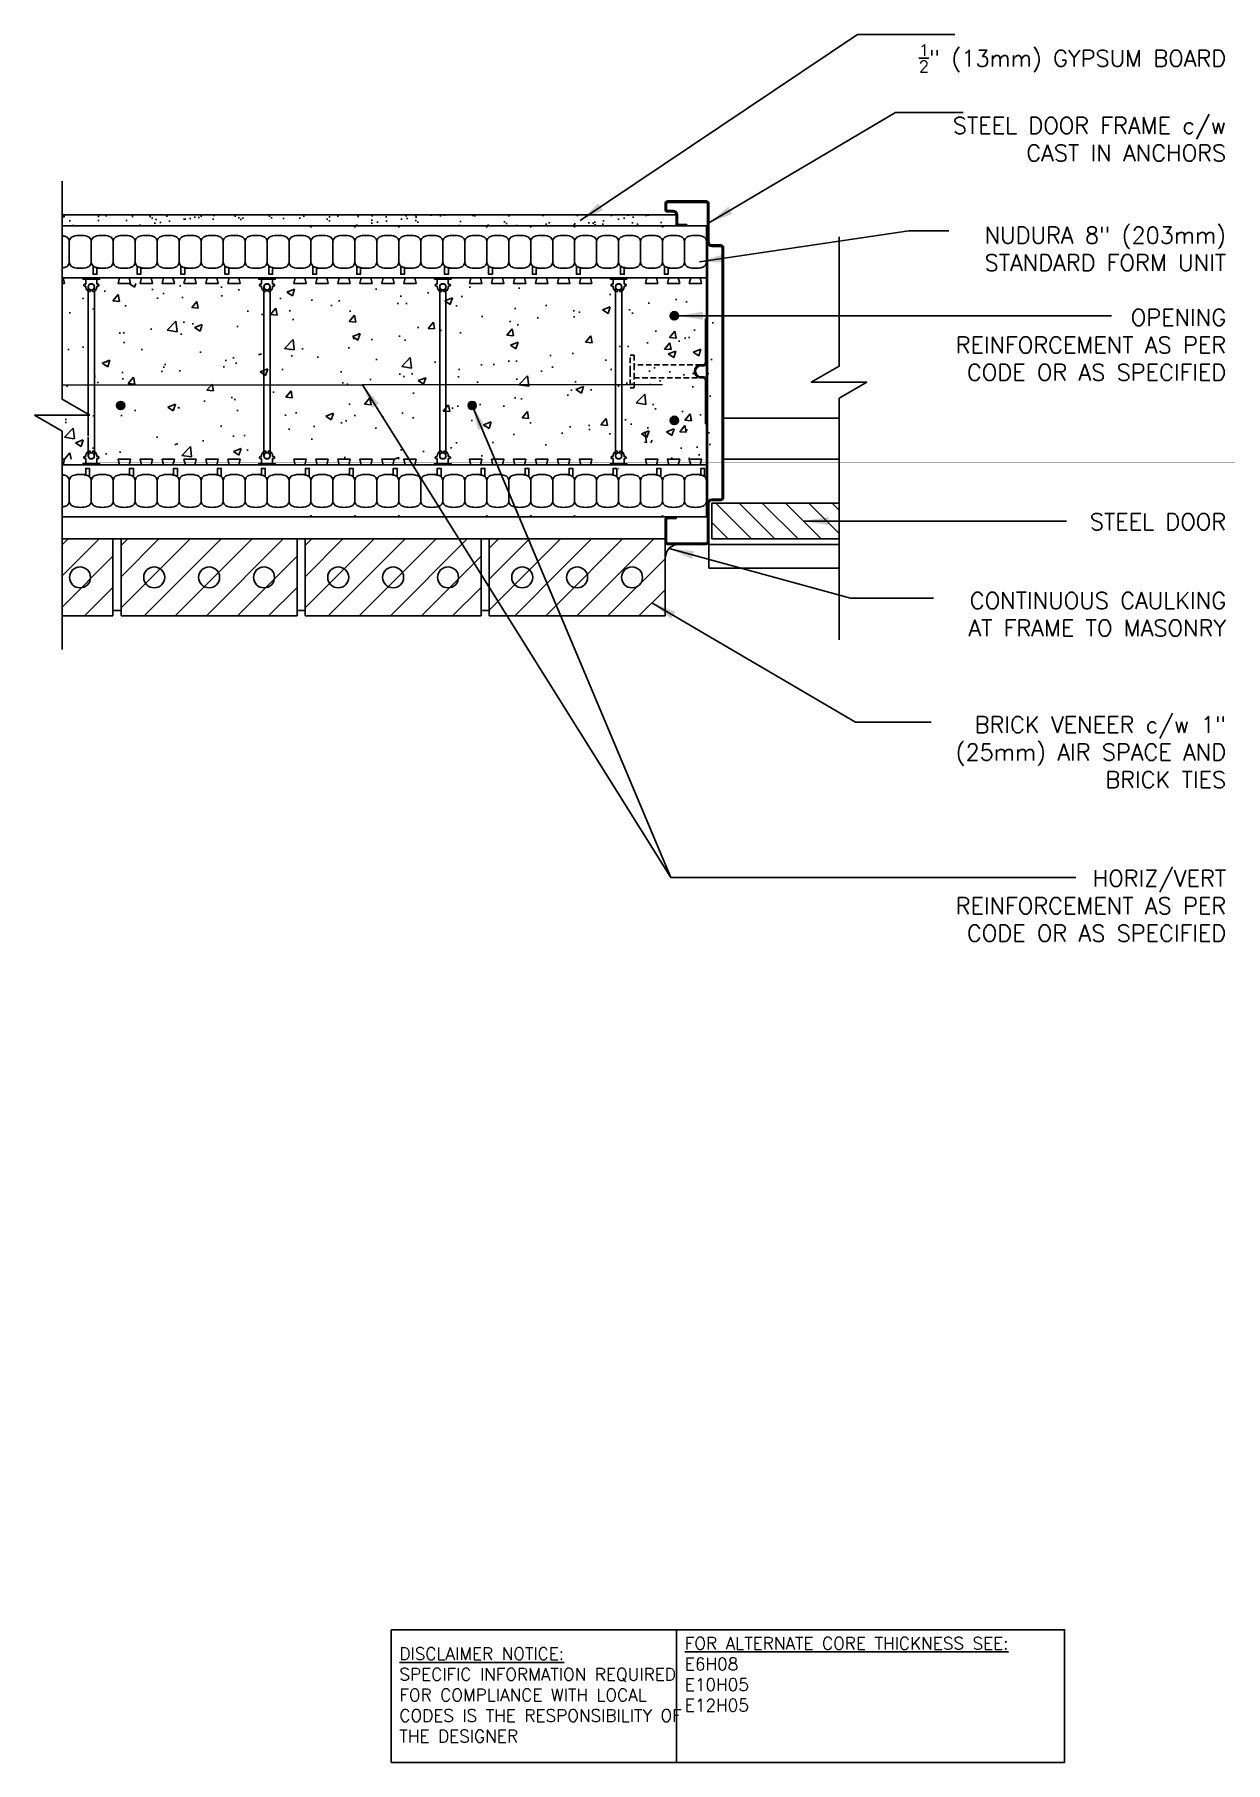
# Model space of a CAD drawing. Header units: inches. Extents: x 2977.1 to 3031.3, y 468.9 to 547.5.
import ezdxf

# ---------------------------------------------------------------- set-up
doc = ezdxf.new("R2010")
doc.units = ezdxf.units.IN
doc.header["$MEASUREMENT"] = 0
doc.linetypes.add('HIDDEN', pattern=[0.375, 0.25, -0.125])
doc.layers.get('0').update_dxf_attribs({"linetype": 'CONTINUOUS'})
for name, color, linetype in [('HATCH', 12, 'CONTINUOUS'), ('LINE18', 9, 'CONTINUOUS'), ('line25', 2, 'CONTINUOUS'), ('LINE50', 5, 'CONTINUOUS'), ('LINE65', 3, 'CONTINUOUS'), ('LINE9', 9, 'CONTINUOUS'), ('TEXT', 4, 'CONTINUOUS')]:
    doc.layers.add(name, color=color, linetype=linetype)
doc.styles.add('DIM', font='romans.shx', dxfattribs={"width": 0.7})
doc.styles.add('ROMANS', font='romans')
doc.styles.get("Standard").update_dxf_attribs({"font": 'romans.shx'})
doc.dimstyles.new('ext_12', dxfattribs={"dimscale": 12, "dimtxt": 0.09375, "dimasz": 0.09375, "dimexe": 0.09375, "dimexo": 0.0625, "dimgap": 0.0625, "dimtad": 1, "dimdec": 1, "dimzin": 3, "dimdsep": 46, "dimlunit": 4, "dimtxsty": 'DIM', "dimcen": 0.09, "dimdle": 0.09375, "dimclrt": 4, "dimadec": 0, "dimazin": 0, "dimtfac": 1, "dimtdec": 1, "dimtmove": 2, "dimatfit": 3, "dimfxl": 0, "dimfrac": 2, "dimtolj": 1, "dimtzin": 0, "dimarcsym": 0})

# ---------------------------------------------------------------- blocks, each defined once
blk = doc.blocks.new('Connector')
blk.add_point((0.271, 0))
at = {"layer": 'LINE9'}
for p, q in [((0, 0.375), (0, -0.375)), ((0.062, -0.375), (0.062, 0.375)), ((0.281, 0.25), (0.062, 0.25))]:
    blk.add_line(p, q, dxfattribs=at)
for points, weights in [([(0.007, 0.375), (0.004, 0.375), (0, 0.375)], [1, 0.972587069138, 0.950305488115]), ([(0.327, 0.343), (0.308, 0.343), (0.281, 0.317), (0.281, 0.297)], [1, 0.85355339, 0.85355339, 1]), ([(0.328, 0.343), (0.327, 0.343), (0.327, 0.343)], [1, 0.70710678, 1]), ([(0.375, 0.297), (0.375, 0.317), (0.348, 0.343), (0.329, 0.343)], [1, 0.85355339, 0.85355339, 1]), ([(0.406, 0.25), (0.546, 0.25), (0.619, 0.131)], [0.958404415409, 0.794674173519, 0.864651571113]), ([(0.619, 0.052), (0.612, 0.049), (0.604, 0.049)], [0.83615024178, 0.892081430621, 1]), ([(0, -0.375), (0.004, -0.375), (0.007, -0.375)], [0.950305488115, 0.972587069138, 1]), ([(0.281, -0.297), (0.281, -0.317), (0.308, -0.343), (0.327, -0.343)], [1, 0.85355339, 0.85355339, 1]), ([(0.327, -0.343), (0.281, -0.343), (0.281, -0.297)], [1, 0.70710678, 1]), ([(0.329, -0.343), (0.348, -0.343), (0.375, -0.317), (0.375, -0.297)], [1, 0.85355339, 0.85355339, 1]), ([(0.375, -0.297), (0.375, -0.343), (0.329, -0.343)], [1, 0.70710678, 1]), ([(0.619, -0.131), (0.546, -0.25), (0.406, -0.25)], [0.864651574428, 0.794674169686, 0.958404415195]), ([(0.604, -0.049), (0.612, -0.049), (0.619, -0.052)], [1, 0.89208144177, 0.836150253337])]:
    blk.add_rational_spline(points, weights, degree=2, dxfattribs=at)
for points, degree in [([(0, 0.375), (0.002, 0.375), (0.005, 0.375), (0.007, 0.375)], 3), ([(0.007, 0.375), (0.021, 0.375), (0.051, 0.375), (0.062, 0.375), (0.062, 0.375)], 3), ([(0.281, 0.25), (0.281, 0.297)], 1), ([(0.327, 0.343), (0.327, 0.343), (0.328, 0.343), (0.328, 0.343)], 3), ([(0.328, 0.343), (0.329, 0.343), (0.329, 0.343), (0.329, 0.343)], 3), ([(0.375, 0.25), (0.375, 0.297)], 1), ([(0.406, 0.25), (0.375, 0.25)], 1), ([(0.406, 0.25), (0.406, 0.25)], 1), ([(0.406, 0.25), (0.406, 0.25)], 1), ([(0.406, 0.25), (0.406, 0.25)], 1), ([(0.406, 0.25), (0.406, 0.25)], 1), ([(0.406, 0.25), (0.406, 0.25)], 1), ([(0.406, 0.25), (0.406, 0.25)], 1), ([(0.406, 0.25), (0.406, 0.25)], 1), ([(0.406, 0.25), (0.406, 0.25)], 1), ([(0.406, 0.25), (0.406, 0.25)], 1), ([(0.406, 0.25), (0.406, 0.25)], 1), ([(0.406, 0.25), (0.406, 0.25)], 1), ([(0.406, 0.25), (0.406, 0.25)], 1), ([(0.406, 0.25), (0.406, 0.25)], 1), ([(0.406, 0.25), (0.406, 0.25)], 1), ([(0.406, 0.25), (0.406, 0.25)], 1), ([(0.406, 0.25), (0.406, 0.25)], 1), ([(0.406, 0.25), (0.406, 0.25)], 1), ([(0.406, 0.25), (0.406, 0.25)], 1), ([(0.406, 0.25), (0.406, 0.25)], 1), ([(0.406, 0.25), (0.406, 0.25)], 1), ([(0.406, 0.25), (0.406, 0.25)], 1), ([(0.406, 0.25), (0.406, 0.25)], 1), ([(0.406, 0.25), (0.406, 0.25)], 1), ([(0.406, 0.25), (0.406, 0.25)], 1), ([(0.604, 0.049), (0.532, 0.049)], 1), ([(0.532, 0.049), (0.532, 0.049)], 1), ([(0.532, 0.049), (0.532, 0.049)], 1), ([(0.532, 0.049), (0.532, 0.049)], 1), ([(0.532, 0.049), (0.532, 0.049)], 1), ([(0.532, 0.049), (0.532, 0.049)], 1), ([(0.532, 0.049), (0.532, 0.049)], 1), ([(0.532, 0.049), (0.532, 0.049)], 1), ([(0.532, 0.049), (0.532, 0.049)], 1), ([(0.532, 0.049), (0.532, 0.049)], 1), ([(0.532, 0.049), (0.532, 0.049)], 1), ([(0.604, 0.049), (0.609, 0.049), (0.614, 0.05), (0.619, 0.052)], 3), ([(0.604, 0.049), (0.604, 0.049)], 1), ([(0.604, 0.049), (0.604, 0.049)], 1), ([(0.604, 0.049), (0.604, 0.049)], 1), ([(0.604, 0.049), (0.604, 0.049)], 1), ([(0.619, 0.131), (0.619, 0.052)], 1), ([(0.619, 0.131), (0.619, 0.131)], 1), ([(0.619, 0.131), (0.619, 0.131)], 1), ([(0.619, 0.131), (0.619, 0.131)], 1), ([(0.619, 0.131), (0.619, 0.131)], 1), ([(0.007, -0.375), (0.005, -0.375), (0.002, -0.375), (0, -0.375)], 3), ([(0.062, -0.375), (0.062, -0.375), (0.051, -0.375), (0.021, -0.375), (0.007, -0.375)], 3), ([(0.062, -0.25), (0.281, -0.25)], 1), ([(0.281, -0.297), (0.281, -0.25)], 1), ([(0.281, -0.25), (0.281, -0.297)], 1), ([(0.328, -0.343), (0.328, -0.343), (0.327, -0.343), (0.327, -0.343)], 3), ([(0.329, -0.343), (0.329, -0.343), (0.329, -0.343), (0.328, -0.343)], 3), ([(0.375, -0.25), (0.375, -0.297)], 1), ([(0.375, -0.297), (0.375, -0.25)], 1), ([(0.406, -0.25), (0.375, -0.25)], 1), ([(0.406, -0.25), (0.406, -0.25)], 1), ([(0.406, -0.25), (0.406, -0.25)], 1), ([(0.406, -0.25), (0.406, -0.25)], 1), ([(0.406, -0.25), (0.406, -0.25)], 1), ([(0.406, -0.25), (0.406, -0.25)], 1), ([(0.406, -0.25), (0.406, -0.25)], 1), ([(0.406, -0.25), (0.406, -0.25)], 1), ([(0.406, -0.25), (0.406, -0.25)], 1), ([(0.406, -0.25), (0.406, -0.25)], 1), ([(0.406, -0.25), (0.406, -0.25)], 1), ([(0.406, -0.25), (0.406, -0.25)], 1), ([(0.532, -0.049), (0.604, -0.049)], 1), ([(0.604, -0.049), (0.58, -0.049), (0.556, -0.049), (0.532, -0.049)], 3), ([(0.532, -0.049), (0.532, -0.049)], 1), ([(0.532, -0.049), (0.532, -0.049)], 1), ([(0.532, -0.049), (0.532, -0.049)], 1), ([(0.532, -0.049), (0.532, -0.049)], 1), ([(0.619, -0.052), (0.614, -0.05), (0.609, -0.049), (0.604, -0.049)], 3), ([(0.604, -0.049), (0.604, -0.049)], 1), ([(0.604, -0.049), (0.604, -0.049)], 1), ([(0.604, -0.049), (0.604, -0.049)], 1), ([(0.604, -0.049), (0.604, -0.049)], 1), ([(0.604, -0.049), (0.604, -0.049)], 1), ([(0.604, -0.049), (0.604, -0.049)], 1), ([(0.604, -0.049), (0.604, -0.049)], 1), ([(0.604, -0.049), (0.604, -0.049)], 1), ([(0.619, -0.052), (0.619, -0.131)], 1), ([(0.619, -0.131), (0.619, -0.131)], 1), ([(0.619, -0.131), (0.619, -0.131)], 1), ([(0.619, -0.131), (0.619, -0.131)], 1), ([(0.619, -0.131), (0.619, -0.131)], 1)]:
    blk.add_open_spline(points, degree=degree, dxfattribs=at)
for points, weights, knots in [([(0.062, 0.375), (0.062, 0.375), (0.046, 0.375), (0.03, 0.375), (0.007, 0.375)], [0.868718858569, 0.861102746415, 1, 0.861102734288, 0.868718859898], [0, 0, 0, 0.5, 0.5, 1, 1, 1]), ([(0.532, 0.049), (0.472, 0.203), (0.333, 0.113), (0.157, 0), (0.333, -0.113), (0.472, -0.203), (0.532, -0.049)], [0.899508922286, 0.599718215298, 1, 0.54226024, 1, 0.599718224335, 0.899508908749], [0, 0, 0, 0.318112, 0.318112, 0.681888, 0.681888, 1, 1, 1]), ([(0.007, -0.375), (0.03, -0.375), (0.046, -0.375), (0.062, -0.375), (0.062, -0.375)], [0.868718859319, 0.861102739573, 1, 0.861102742958, 0.868718858948], [0, 0, 0, 0.5, 0.5, 1, 1, 1])]:
    blk.add_rational_spline(points, weights, degree=2, knots=knots, dxfattribs=at)

msp = doc.modelspace()

# ---------------------------------------------------------------- hatches: boundary and pattern name
at = {"layer": 'HATCH'}
h = msp.add_hatch(dxfattribs=at)
h.set_pattern_fill('AR-SAND', color=256, scale=0.5, style=0)
h.set_pattern_definition([(37.5, (101.638, 79.4036), (-0.03149668, 0.96341188), [0, -0.76, 0, -0.85, 0, -0.8125]), (7.5, (101.638, 79.4036), (0.88488835, 1.41107303), [0, -0.41, 0, -0.685, 0, -0.2625]), (327.5, (101.023, 79.4036), (1.55707093, 0.00282953), [0, -0.25, 0, -0.9, 0, -1.175]), (317.5, (101.023, 79.4036), (1.5030633, 0.4388378), [0, -0.125, 0, -0.59, 0, -0.675])])
h.paths.add_polyline_path([(2995.116, 539.34), (2989.431, 539.34), (2989.431, 538.84), (2995.116, 538.84)])
h.paths.add_polyline_path([(3005.828, 539.34), (2995.116, 539.34), (2995.116, 538.84), (3005.828, 538.84)])
h.paths.add_polyline_path([(2978.393, 539.34), (2978.393, 538.84), (2989.431, 538.84), (2989.431, 539.34)])
h = msp.add_hatch(dxfattribs=at)
h.set_pattern_fill('AR-CONC', color=256, scale=0.5, style=0)
h.set_pattern_definition([(50, (2978.4962, 528.215), (3.5863, -0.31376), [0.375, -4.125]), (355, (2978.4962, 528.215), (-0.69376, 3.76096), [0.3, -3.3]), (100.451, (2978.795, 528.1888), (2.89255, 3.4472), [0.3187, -3.5057]), (46.184, (2978.4962, 529.215), (5.3362, -0.8276), [0.5625, -6.1875]), (96.636, (2978.941, 529.146), (4.6733, 4.8706), [0.47805, -5.2586]), (351.184, (2978.496, 529.215), (4.6733, 4.8706), [0.45, -4.95]), (21, (2978.9962, 528.965), (2.98454, -2.0131), [0.375, -4.125]), (326, (2978.9962, 528.965), (1.21658, 3.62575), [0.3, -3.3]), (71.451, (2979.245, 528.7972), (4.2011, 1.61265), [0.3187, -3.5057]), (37.5, (2978.4962, 528.215), (0.0608, 1.66447), [0, -3.26, 0, -3.35, 0, -3.3125]), (7.5, (2978.4962, 528.215), (1.31535, 1.97206), [0, -1.91, 0, -3.185, 0, -1.2625]), (327.5, (2977.3812, 528.215), (2.66911, -0.112774), [0, -1.25, 0, -3.9, 0, -5.175]), (317.5, (2976.8812, 528.215), (2.91593, 0.50052), [0, -1.625, 0, -2.59, 0, -3.675])])
h.paths.add_polyline_path([(3007.496, 536.215), (2978.496, 536.215), (2978.496, 528.215), (3007.496, 528.215)])
h = msp.add_hatch(dxfattribs=at)
h.set_pattern_fill('AR-CONC', color=256, scale=0.5, style=0)
h.set_pattern_definition([(50, (101.638, 77.4036), (3.586301, -0.3137607), [0.375, -4.125]), (355, (101.638, 77.4036), (-0.6937567, 3.7609607), [0.3, -3.3]), (100.4514, (101.937, 77.3774), (2.892547, 3.4471977), [0.318701, -3.5057106]), (46.1842, (101.638, 78.4036), (5.336205, -0.827595), [0.5625, -6.1875]), (96.6356, (102.0827, 78.3346), (4.6733135, 4.870589), [0.478051, -5.258565]), (351.1842, (101.638, 78.4036), (4.67331, 4.870593), [0.45, -4.95]), (21, (102.138, 78.1536), (2.9845353, -2.0130945), [0.375, -4.125]), (326, (102.138, 78.1536), (1.2165767, 3.62575), [0.3, -3.3]), (71.4514, (102.3867, 77.986), (4.201113, 1.6126525), [0.318701, -3.5057106]), (37.5, (101.638, 77.4036), (0.0607993, 1.66446927), [0, -3.26, 0, -3.35, 0, -3.3125]), (7.5, (101.638, 77.4036), (1.3153477, 1.9720586), [0, -1.91, 0, -3.185, 0, -1.2625]), (327.5, (100.523, 77.4036), (2.6691122, -0.11277436), [0, -1.25, 0, -3.9, 0, -5.175]), (317.5, (100.023, 77.4036), (2.9159308, 0.500525), [0, -1.625, 0, -2.59, 0, -3.675])])
h.paths.add_polyline_path([(3008.203, 532.965), (3008.203, 534.84), (3005.828, 534.84), (3005.828, 534.215), (3004.888, 534.215), (3004.888, 528.215), (3005.828, 528.215), (3008.203, 528.215), (3008.203, 530.09)])
at = {"layer": 'LINE65'}
for points in [[(3006.436, 534.744, 1), (3006.061, 534.744, 1)], [(2981.237, 530.66, 1), (2980.862, 530.66, 1)], [(2997.237, 530.66, 1), (2996.862, 530.66, 1)], [(3006.436, 529.982, 1), (3006.061, 529.982, 1)]]:
    msp.add_hatch(color=256, dxfattribs=at).paths.add_polyline_path(points)

# ---------------------------------------------------------------- linework, layer by layer
for centre in [(2995.715, 528.371), (3003.715, 528.371)]:
    msp.add_circle(centre, 0.141)
at = {"layer": 'HATCH'}
for p, q in [((3008.497, 530.09), (3013.754, 530.09)), ((3008.497, 528.215), (3013.754, 528.215)), ((3008.135, 526.216), (3009.76, 524.591)), ((3009.196, 526.216), (3010.821, 524.591)), ((3010.256, 526.216), (3011.881, 524.591)), ((3011.317, 526.216), (3012.942, 524.591)), ((3012.378, 526.216), (3013.754, 524.84)), ((3013.438, 526.216), (3013.754, 525.901)), ((3007.953, 525.338), (3008.699, 524.591)), ((2978.393, 524.319), (2978.664, 524.59)), ((2978.393, 522.905), (2980.078, 524.59)), ((2981.078, 524.286), (2981.382, 524.59)), ((2981.078, 522.871), (2982.796, 524.59)), ((2981.078, 521.457), (2984.21, 524.59)), ((2982.125, 521.09), (2985.625, 524.59)), ((2983.539, 521.09), (2987.039, 524.59)), ((2984.953, 521.09), (2988.453, 524.59)), ((2989.453, 524.286), (2989.757, 524.59)), ((2989.453, 522.871), (2991.171, 524.59)), ((2989.453, 521.457), (2992.585, 524.59)), ((2990.5, 521.09), (2994, 524.59)), ((2991.914, 521.09), (2995.414, 524.59)), ((2993.328, 521.09), (2996.828, 524.59)), ((2997.828, 524.175), (2998.242, 524.59)), ((2997.828, 522.761), (2999.656, 524.59)), ((2997.828, 521.347), (3001.071, 524.59)), ((3000.958, 521.649), (3003.899, 524.59)), ((3001.228, 523.333), (3002.485, 524.59)), ((3001.813, 521.09), (3005.313, 524.59)), ((3007.828, 524.465), (3007.828, 523.256)), ((2978.393, 521.491), (2980.703, 523.8)), ((2986.367, 521.09), (2989.078, 523.8)), ((2994.742, 521.09), (2997.453, 523.8)), ((3003.228, 521.09), (3005.828, 523.69)), ((3007.828, 524.34), (3013.754, 524.34)), ((2998.985, 521.09), (3001.228, 523.333)), ((3007.828, 523.256), (3013.754, 523.256)), ((2979.406, 521.09), (2980.703, 522.386)), ((2987.781, 521.09), (2989.078, 522.386)), ((2996.156, 521.09), (2997.453, 522.386)), ((3004.642, 521.09), (3005.828, 522.276)), ((3000.399, 521.09), (3000.958, 521.649))]:
    msp.add_line(p, q, dxfattribs=at)
msp.add_spline([(3005.828, 523.69), (3005.974, 524.108), (3006.212, 524.284), (3006.471, 524.34)], degree=3, dxfattribs=at)
at = {"layer": 'LINE18'}
for p, q in [((2978.384, 540.864), (2978.384, 530.938)), ((2979.654, 530.215), (2978.384, 530.948)), ((2978.384, 529.492), (2977.132, 530.215)), ((2977.132, 530.215), (2979.654, 530.215)), ((2978.384, 519.565), (2978.384, 529.492))]:
    msp.add_line(p, q, dxfattribs=at)
msp.add_lwpolyline([(3013.754, 520.002), (3013.754, 530.992), (3015.006, 531.715), (3012.484, 531.715), (3013.754, 532.448), (3013.754, 538.34)], dxfattribs=at)
at = {"layer": 'line25'}
for p, q in [((3007.715, 536.465), (2978.402, 536.465)), ((3007.715, 527.965), (2978.402, 527.965)), ((3003.694, 527.796), (3003.715, 527.796)), ((3007.953, 526.216), (3013.754, 526.216)), ((3007.953, 524.591), (3007.953, 526.216)), ((2980.703, 524.59), (2980.703, 521.09)), ((2981.078, 524.59), (2981.078, 521.09)), ((2981.078, 524.59), (2981.078, 521.09)), ((2989.078, 524.59), (2989.078, 521.09)), ((2989.453, 524.59), (2989.453, 521.09)), ((2989.453, 524.59), (2989.453, 521.09)), ((2997.453, 524.59), (2997.453, 521.09)), ((2997.828, 524.59), (2997.828, 521.09)), ((2997.828, 524.59), (2997.828, 521.09)), ((3005.828, 524.59), (3005.828, 521.09)), ((3013.754, 524.591), (3007.953, 524.591)), ((2981.078, 521.34), (2980.703, 521.34)), ((2989.453, 521.34), (2989.078, 521.34)), ((2997.828, 521.34), (2997.453, 521.34)), ((2980.703, 521.09), (2978.393, 521.09)), ((2989.078, 521.09), (2981.078, 521.09)), ((2997.453, 521.09), (2989.453, 521.09)), ((3005.828, 521.09), (2997.828, 521.09))]:
    msp.add_line(p, q, dxfattribs=at)
for points in [[(2978.402, 536.465), (2978.434, 536.465), (2978.496, 536.215), (2978.402, 536.215)], [(2978.402, 527.965), (2978.434, 527.965), (2978.496, 528.215), (2978.402, 528.215)]]:
    msp.add_lwpolyline(points, dxfattribs=at)
for points in [[(2981.434, 536.465), (2981.496, 536.215), (2980.934, 536.215), (2980.996, 536.465)], [(2982.434, 536.465), (2982.496, 536.215), (2981.934, 536.215), (2981.996, 536.465)], [(2983.434, 536.465), (2983.496, 536.215), (2982.934, 536.215), (2982.996, 536.465)], [(2984.434, 536.465), (2984.496, 536.215), (2983.934, 536.215), (2983.996, 536.465)], [(2985.434, 536.465), (2985.496, 536.215), (2984.934, 536.215), (2984.996, 536.465)], [(2986.434, 536.465), (2986.496, 536.215), (2985.934, 536.215), (2985.996, 536.465)], [(2989.434, 536.465), (2989.496, 536.215), (2988.934, 536.215), (2988.996, 536.465)], [(2990.434, 536.465), (2990.496, 536.215), (2989.934, 536.215), (2989.996, 536.465)], [(2991.434, 536.465), (2991.496, 536.215), (2990.934, 536.215), (2990.996, 536.465)], [(2992.434, 536.465), (2992.496, 536.215), (2991.934, 536.215), (2991.996, 536.465)], [(2993.434, 536.465), (2993.496, 536.215), (2992.934, 536.215), (2992.996, 536.465)], [(2994.434, 536.465), (2994.496, 536.215), (2993.934, 536.215), (2993.996, 536.465)], [(2997.434, 536.465), (2997.496, 536.215), (2996.934, 536.215), (2996.996, 536.465)], [(2998.434, 536.465), (2998.496, 536.215), (2997.934, 536.215), (2997.996, 536.465)], [(2999.434, 536.465), (2999.496, 536.215), (2998.934, 536.215), (2998.996, 536.465)], [(3000.434, 536.465), (3000.496, 536.215), (2999.934, 536.215), (2999.996, 536.465)], [(3001.434, 536.465), (3001.496, 536.215), (3000.934, 536.215), (3000.996, 536.465)], [(3002.434, 536.465), (3002.496, 536.215), (3001.934, 536.215), (3001.996, 536.465)], [(3005.434, 536.465), (3005.496, 536.215), (3004.934, 536.215), (3004.996, 536.465)], [(3006.434, 536.465), (3006.496, 536.215), (3005.934, 536.215), (3005.996, 536.465)], [(3007.434, 536.465), (3007.496, 536.215), (3006.934, 536.215), (3006.996, 536.465)], [(2981.434, 527.965), (2981.496, 528.215), (2980.934, 528.215), (2980.996, 527.965)], [(2982.434, 527.965), (2982.496, 528.215), (2981.934, 528.215), (2981.996, 527.965)], [(2983.434, 527.965), (2983.496, 528.215), (2982.934, 528.215), (2982.996, 527.965)], [(2984.434, 527.965), (2984.496, 528.215), (2983.934, 528.215), (2983.996, 527.965)], [(2985.434, 527.965), (2985.496, 528.215), (2984.934, 528.215), (2984.996, 527.965)], [(2986.434, 527.965), (2986.496, 528.215), (2985.934, 528.215), (2985.996, 527.965)], [(2989.434, 527.965), (2989.496, 528.215), (2988.934, 528.215), (2988.996, 527.965)], [(2990.434, 527.965), (2990.496, 528.215), (2989.934, 528.215), (2989.996, 527.965)], [(2991.434, 527.965), (2991.496, 528.215), (2990.934, 528.215), (2990.996, 527.965)], [(2992.434, 527.965), (2992.496, 528.215), (2991.934, 528.215), (2991.996, 527.965)], [(2993.434, 527.965), (2993.496, 528.215), (2992.934, 528.215), (2992.996, 527.965)], [(2994.434, 527.965), (2994.496, 528.215), (2993.934, 528.215), (2993.996, 527.965)], [(2997.434, 527.965), (2997.496, 528.215), (2996.934, 528.215), (2996.996, 527.965)], [(2998.434, 527.965), (2998.496, 528.215), (2997.934, 528.215), (2997.996, 527.965)], [(2999.434, 527.965), (2999.496, 528.215), (2998.934, 528.215), (2998.996, 527.965)], [(3000.434, 527.965), (3000.496, 528.215), (2999.934, 528.215), (2999.996, 527.965)], [(3001.434, 527.965), (3001.496, 528.215), (3000.934, 528.215), (3000.996, 527.965)], [(3002.434, 527.965), (3002.496, 528.215), (3001.934, 528.215), (3001.996, 527.965)], [(3005.434, 527.965), (3005.496, 528.215), (3004.934, 528.215), (3004.996, 527.965)], [(3006.434, 527.965), (3006.496, 528.215), (3005.934, 528.215), (3005.996, 527.965)], [(3007.434, 527.965), (3007.496, 528.215), (3006.934, 528.215), (3006.996, 527.965)]]:
    msp.add_lwpolyline(points, close=True, dxfattribs=at)
at = {"layer": 'line25', "flags": 128}
msp.add_lwpolyline([(3005.828, 524.59), (2978.393, 524.59)], dxfattribs=at)
at = {"layer": 'line25'}
for centre in [(2979.203, 522.84), (2982.578, 522.84), (2985.078, 522.84), (2987.578, 522.84), (2990.953, 522.84), (2993.453, 522.84), (2995.953, 522.84), (2999.328, 522.84), (3001.828, 522.84), (3004.328, 522.84)]:
    msp.add_circle(centre, 0.477, dxfattribs=at)
at = {"layer": 'LINE50'}
for p, q in [((2978.402, 538.84), (3007.715, 538.84)), ((3007.715, 538.84), (3007.715, 536.465)), ((3007.715, 527.965), (3007.715, 525.59)), ((3007.715, 525.59), (3007.715, 527.965)), ((2978.402, 525.59), (3007.715, 525.59))]:
    msp.add_line(p, q, dxfattribs=at)
at = {"layer": 'LINE65', "flags": 128}
msp.add_lwpolyline([(2978.393, 531.593), (3005.715, 531.613)], dxfattribs=at)
at = {"layer": 'LINE65'}
for centre in [(3006.249, 534.744), (2981.05, 530.66), (2997.05, 530.66), (3006.249, 529.982)]:
    msp.add_circle(centre, 0.188, dxfattribs=at)
at = {"layer": 'LINE9'}
for p, q in [((3005.828, 539.84), (3005.828, 539.59)), ((3005.89, 539.59), (3005.89, 539.84)), ((3007.703, 539.965), (3005.953, 539.965)), ((3005.953, 539.902), (3007.703, 539.902)), ((3006.203, 539.527), (3005.953, 539.527)), ((3005.953, 539.465), (3006.203, 539.465)), ((3006.328, 539.34), (3006.328, 538.965)), ((3006.39, 538.965), (3006.39, 539.34)), ((3007.765, 539.84), (3007.765, 538.09)), ((3007.828, 538.09), (3007.828, 539.84)), ((3006.328, 538.84), (3005.828, 538.84)), ((3006.828, 538.902), (3006.453, 538.902)), ((3006.453, 538.84), (3006.828, 538.84)), ((3006.828, 538.84), (3006.828, 538.902)), ((3008.372, 537.965), (3007.953, 537.965)), ((3007.953, 537.902), (3008.372, 537.902)), ((3008.434, 537.84), (3008.434, 531.121)), ((3008.497, 531.121), (3008.497, 537.84)), ((2979.574, 531.481), (2979.574, 536.059)), ((2979.856, 531.481), (2979.856, 536.059)), ((2987.574, 531.481), (2987.574, 536.059)), ((2987.856, 531.481), (2987.856, 536.059)), ((2995.574, 528.371), (2995.574, 536.059)), ((2995.856, 528.371), (2995.856, 536.059)), ((3003.574, 528.371), (3003.574, 536.059)), ((3003.856, 528.371), (3003.856, 536.059)), ((2979.574, 531.306), (2979.574, 531.481)), ((2979.856, 528.371), (2979.856, 531.481)), ((2987.574, 528.371), (2987.574, 531.481)), ((2987.856, 528.371), (2987.856, 531.481)), ((2979.574, 530.261), (2979.574, 531.306)), ((3008.434, 531.121), (3008.434, 526.465)), ((3008.497, 526.465), (3008.497, 531.121)), ((2979.574, 529.266), (2979.574, 530.215)), ((2979.574, 528.371), (2979.574, 529.215)), ((3007.765, 526.215), (3007.765, 524.465)), ((3007.828, 524.465), (3007.828, 526.215)), ((3008.372, 526.402), (3007.953, 526.402)), ((3007.953, 526.34), (3008.372, 526.34)), ((3005.828, 525.465), (3005.828, 524.465)), ((3005.89, 524.465), (3005.89, 525.465)), ((3006.328, 525.59), (3005.953, 525.59)), ((3005.953, 525.527), (3006.328, 525.527)), ((3006.328, 525.527), (3006.328, 525.59)), ((3007.703, 524.402), (3005.953, 524.402)), ((3005.953, 524.34), (3007.703, 524.34))]:
    msp.add_line(p, q, dxfattribs=at)
at = {"layer": 'LINE9', "flags": 128}
msp.add_lwpolyline([(3006.328, 538.84), (3006.328, 539.34), (2978.393, 539.34)], dxfattribs=at)
at = {"layer": 'LINE9'}
for points in [[(2989.684, 538.84), (2989.715, 538.775), (2989.746, 538.84)], [(2991.684, 538.84), (2991.715, 538.775), (2991.746, 538.84)], [(2993.684, 538.84), (2993.715, 538.775), (2993.746, 538.84)], [(2997.684, 538.84), (2997.715, 538.775), (2997.746, 538.84)], [(2999.684, 538.84), (2999.715, 538.775), (2999.746, 538.84)], [(3001.684, 538.84), (3001.715, 538.775), (3001.746, 538.84)], [(3005.684, 538.84), (3005.715, 538.775), (3005.746, 538.84)], [(2989.684, 525.59), (2989.715, 525.654), (2989.746, 525.59)], [(2991.684, 525.59), (2991.715, 525.654), (2991.746, 525.59)], [(2993.684, 525.59), (2993.715, 525.654), (2993.746, 525.59)], [(2997.684, 525.59), (2997.715, 525.654), (2997.746, 525.59)], [(2999.684, 525.59), (2999.715, 525.654), (2999.746, 525.59)], [(3001.684, 525.59), (3001.715, 525.654), (3001.746, 525.59)], [(3005.684, 525.59), (3005.715, 525.654), (3005.746, 525.59)]]:
    msp.add_lwpolyline(points, close=True, dxfattribs=at)
for points in [[(3007.715, 532.215), (3007.715, 538.711), (3007.765, 538.711), (3007.765, 532.215)], [(3007.765, 536.588), (3007.715, 536.588), (3007.715, 532.59)], [(3007.715, 532.215), (3007.715, 525.718), (3007.765, 525.718), (3007.765, 532.215)]]:
    msp.add_lwpolyline(points, dxfattribs=at)
for points in [[(2978.402, 538.386, -0.03389), (2978.542, 538.351, -0.325305), (2978.715, 538.113), (2978.715, 537.192, -0.325305), (2978.542, 536.954, -0.03389), (2978.402, 536.919)], [(2978.402, 526.044, 0.03389), (2978.542, 526.079, 0.325305), (2978.715, 526.317), (2978.715, 527.238, 0.325305), (2978.542, 527.476, 0.03389), (2978.402, 527.511, 0.03389)]]:
    msp.add_lwpolyline(points, format="xyb", dxfattribs=at)
for points in [[(2979.542, 536.954, -0.157671), (2978.888, 536.954, -0.325305), (2978.715, 537.192), (2978.715, 538.113, -0.325305), (2978.888, 538.351, -0.157671), (2979.542, 538.351, -0.325305), (2979.715, 538.113), (2979.715, 537.192, -0.325305)], [(2980.542, 536.954, -0.157671), (2979.888, 536.954, -0.325305), (2979.715, 537.192), (2979.715, 538.113, -0.325305), (2979.888, 538.351, -0.157671), (2980.542, 538.351, -0.325305), (2980.715, 538.113), (2980.715, 537.192, -0.325305)], [(2981.542, 536.954, -0.157671), (2980.888, 536.954, -0.325305), (2980.715, 537.192), (2980.715, 538.113, -0.325305), (2980.888, 538.351, -0.157671), (2981.542, 538.351, -0.325305), (2981.715, 538.113), (2981.715, 537.192, -0.325305)], [(2982.542, 536.954, -0.157671), (2981.888, 536.954, -0.325305), (2981.715, 537.192), (2981.715, 538.113, -0.325305), (2981.888, 538.351, -0.157671), (2982.542, 538.351, -0.325305), (2982.715, 538.113), (2982.715, 537.192, -0.325305)], [(2983.542, 536.954, -0.157671), (2982.888, 536.954, -0.325305), (2982.715, 537.192), (2982.715, 538.113, -0.325305), (2982.888, 538.351, -0.157671), (2983.542, 538.351, -0.325305), (2983.715, 538.113), (2983.715, 537.192, -0.325305)], [(2984.542, 536.954, -0.157671), (2983.888, 536.954, -0.325305), (2983.715, 537.192), (2983.715, 538.113, -0.325305), (2983.888, 538.351, -0.157671), (2984.542, 538.351, -0.325305), (2984.715, 538.113), (2984.715, 537.192, -0.325305)], [(2985.542, 536.954, -0.157671), (2984.888, 536.954, -0.325305), (2984.715, 537.192), (2984.715, 538.113, -0.325305), (2984.888, 538.351, -0.157671), (2985.542, 538.351, -0.325305), (2985.715, 538.113), (2985.715, 537.192, -0.325305)], [(2986.542, 536.954, -0.157671), (2985.888, 536.954, -0.325305), (2985.715, 537.192), (2985.715, 538.113, -0.325305), (2985.888, 538.351, -0.157671), (2986.542, 538.351, -0.325305), (2986.715, 538.113), (2986.715, 537.192, -0.325305)], [(2987.542, 536.954, -0.157671), (2986.888, 536.954, -0.325305), (2986.715, 537.192), (2986.715, 538.113, -0.325305), (2986.888, 538.351, -0.157671), (2987.542, 538.351, -0.325305), (2987.715, 538.113), (2987.715, 537.192, -0.325305)], [(2988.542, 536.954, -0.157671), (2987.888, 536.954, -0.325305), (2987.715, 537.192), (2987.715, 538.113, -0.325305), (2987.888, 538.351, -0.157671), (2988.542, 538.351, -0.325305), (2988.715, 538.113), (2988.715, 537.192, -0.325305)], [(2989.542, 536.954, -0.157671), (2988.888, 536.954, -0.325305), (2988.715, 537.192), (2988.715, 538.113, -0.325305), (2988.888, 538.351, -0.157671), (2989.542, 538.351, -0.325305), (2989.715, 538.113), (2989.715, 537.192, -0.325305)], [(2990.542, 536.954, -0.157671), (2989.888, 536.954, -0.325305), (2989.715, 537.192), (2989.715, 538.113, -0.325305), (2989.888, 538.351, -0.157671), (2990.542, 538.351, -0.325305), (2990.715, 538.113), (2990.715, 537.192, -0.325305)], [(2991.542, 536.954, -0.157671), (2990.888, 536.954, -0.325305), (2990.715, 537.192), (2990.715, 538.113, -0.325305), (2990.888, 538.351, -0.157671), (2991.542, 538.351, -0.325305), (2991.715, 538.113), (2991.715, 537.192, -0.325305)], [(2992.542, 536.954, -0.157671), (2991.888, 536.954, -0.325305), (2991.715, 537.192), (2991.715, 538.113, -0.325305), (2991.888, 538.351, -0.157671), (2992.542, 538.351, -0.325305), (2992.715, 538.113), (2992.715, 537.192, -0.325305)], [(2993.542, 536.954, -0.157671), (2992.888, 536.954, -0.325305), (2992.715, 537.192), (2992.715, 538.113, -0.325305), (2992.888, 538.351, -0.157671), (2993.542, 538.351, -0.325305), (2993.715, 538.113), (2993.715, 537.192, -0.325305)], [(2994.542, 536.954, -0.157671), (2993.888, 536.954, -0.325305), (2993.715, 537.192), (2993.715, 538.113, -0.325305), (2993.888, 538.351, -0.157671), (2994.542, 538.351, -0.325305), (2994.715, 538.113), (2994.715, 537.192, -0.325305)], [(2995.542, 536.954, -0.157671), (2994.888, 536.954, -0.325305), (2994.715, 537.192), (2994.715, 538.113, -0.325305), (2994.888, 538.351, -0.157671), (2995.542, 538.351, -0.325305), (2995.715, 538.113), (2995.715, 537.192, -0.325305)], [(2996.542, 536.954, -0.157671), (2995.888, 536.954, -0.325305), (2995.715, 537.192), (2995.715, 538.113, -0.325305), (2995.888, 538.351, -0.157671), (2996.542, 538.351, -0.325305), (2996.715, 538.113), (2996.715, 537.192, -0.325305)], [(2997.542, 536.954, -0.157671), (2996.888, 536.954, -0.325305), (2996.715, 537.192), (2996.715, 538.113, -0.325305), (2996.888, 538.351, -0.157671), (2997.542, 538.351, -0.325305), (2997.715, 538.113), (2997.715, 537.192, -0.325305)], [(2998.542, 536.954, -0.157671), (2997.888, 536.954, -0.325305), (2997.715, 537.192), (2997.715, 538.113, -0.325305), (2997.888, 538.351, -0.157671), (2998.542, 538.351, -0.325305), (2998.715, 538.113), (2998.715, 537.192, -0.325305)], [(2999.542, 536.954, -0.157671), (2998.888, 536.954, -0.325305), (2998.715, 537.192), (2998.715, 538.113, -0.325305), (2998.888, 538.351, -0.157671), (2999.542, 538.351, -0.325305), (2999.715, 538.113), (2999.715, 537.192, -0.325305)], [(3000.542, 536.954, -0.157671), (2999.888, 536.954, -0.325305), (2999.715, 537.192), (2999.715, 538.113, -0.325305), (2999.888, 538.351, -0.157671), (3000.542, 538.351, -0.325305), (3000.715, 538.113), (3000.715, 537.192, -0.325305)], [(3001.542, 536.954, -0.157671), (3000.888, 536.954, -0.325305), (3000.715, 537.192), (3000.715, 538.113, -0.325305), (3000.888, 538.351, -0.157671), (3001.542, 538.351, -0.325305), (3001.715, 538.113), (3001.715, 537.192, -0.325305)], [(3002.542, 536.954, -0.157671), (3001.888, 536.954, -0.325305), (3001.715, 537.192), (3001.715, 538.113, -0.325305), (3001.888, 538.351, -0.157671), (3002.542, 538.351, -0.325305), (3002.715, 538.113), (3002.715, 537.192, -0.325305)], [(3003.542, 536.954, -0.157671), (3002.888, 536.954, -0.325305), (3002.715, 537.192), (3002.715, 538.113, -0.325305), (3002.888, 538.351, -0.157671), (3003.542, 538.351, -0.325305), (3003.715, 538.113), (3003.715, 537.192, -0.325305)], [(3004.542, 536.954, -0.157671), (3003.888, 536.954, -0.325305), (3003.715, 537.192), (3003.715, 538.113, -0.325305), (3003.888, 538.351, -0.157671), (3004.542, 538.351, -0.325305), (3004.715, 538.113), (3004.715, 537.192, -0.325305)], [(3005.542, 536.954, -0.157671), (3004.888, 536.954, -0.325305), (3004.715, 537.192), (3004.715, 538.113, -0.325305), (3004.888, 538.351, -0.157671), (3005.542, 538.351, -0.325305), (3005.715, 538.113), (3005.715, 537.192, -0.325305)], [(3006.542, 536.954, -0.157671), (3005.888, 536.954, -0.325305), (3005.715, 537.192), (3005.715, 538.113, -0.325305), (3005.888, 538.351, -0.157671), (3006.542, 538.351, -0.325305), (3006.715, 538.113), (3006.715, 537.192, -0.325305)], [(3007.542, 536.954, -0.157671), (3006.888, 536.954, -0.325305), (3006.715, 537.192), (3006.715, 538.113, -0.325305), (3006.888, 538.351, -0.157671), (3007.542, 538.351, -0.325305), (3007.715, 538.113), (3007.715, 537.192, -0.325305)], [(2979.888, 536.954, 0.037267), (2980.042, 536.917, 0.463036), (2979.969, 536.855), (2979.969, 536.633), (2979.798, 536.633), (2979.798, 536.979, 0.189002), (2979.782, 537.022, 0.128407)], [(2981.888, 536.954, 0.037267), (2982.042, 536.917, 0.463036), (2981.969, 536.855), (2981.969, 536.633), (2981.798, 536.633), (2981.798, 536.979, 0.189002), (2981.782, 537.022, 0.128407)], [(2983.888, 536.954, 0.037267), (2984.042, 536.917, 0.463036), (2983.969, 536.855), (2983.969, 536.633), (2983.798, 536.633), (2983.798, 536.979, 0.189002), (2983.782, 537.022, 0.128407)], [(2985.888, 536.954, 0.037267), (2986.042, 536.917, 0.463036), (2985.969, 536.855), (2985.969, 536.633), (2985.798, 536.633), (2985.798, 536.979, 0.189002), (2985.782, 537.022, 0.128407)], [(2987.888, 536.954, 0.037267), (2988.042, 536.917, 0.463036), (2987.969, 536.855), (2987.969, 536.633), (2987.798, 536.633), (2987.798, 536.979, 0.189002), (2987.782, 537.022, 0.128407)], [(2989.888, 536.954, 0.037267), (2990.042, 536.917, 0.463036), (2989.969, 536.855), (2989.969, 536.633), (2989.798, 536.633), (2989.798, 536.979, 0.189002), (2989.782, 537.022, 0.128407)], [(2991.888, 536.954, 0.037267), (2992.042, 536.917, 0.463036), (2991.969, 536.855), (2991.969, 536.633), (2991.798, 536.633), (2991.798, 536.979, 0.189002), (2991.782, 537.022, 0.128407)], [(2993.888, 536.954, 0.037267), (2994.042, 536.917, 0.463036), (2993.969, 536.855), (2993.969, 536.633), (2993.798, 536.633), (2993.798, 536.979, 0.189002), (2993.782, 537.022, 0.128407)], [(2995.888, 536.954, 0.037267), (2996.042, 536.917, 0.463036), (2995.969, 536.855), (2995.969, 536.633), (2995.798, 536.633), (2995.798, 536.979, 0.189002), (2995.782, 537.022, 0.128407)], [(2997.888, 536.954, 0.037267), (2998.042, 536.917, 0.463036), (2997.969, 536.855), (2997.969, 536.633), (2997.798, 536.633), (2997.798, 536.979, 0.189002), (2997.782, 537.022, 0.128407)], [(2999.888, 536.954, 0.037267), (3000.042, 536.917, 0.463036), (2999.969, 536.855), (2999.969, 536.633), (2999.798, 536.633), (2999.798, 536.979, 0.189002), (2999.782, 537.022, 0.128407)], [(3001.888, 536.954, 0.037267), (3002.042, 536.917, 0.463036), (3001.969, 536.855), (3001.969, 536.633), (3001.798, 536.633), (3001.798, 536.979, 0.189002), (3001.782, 537.022, 0.128407)], [(3003.888, 536.954, 0.037267), (3004.042, 536.917, 0.463036), (3003.969, 536.855), (3003.969, 536.633), (3003.798, 536.633), (3003.798, 536.979, 0.189002), (3003.782, 537.022, 0.128407)], [(3005.888, 536.954, 0.037267), (3006.042, 536.917, 0.463036), (3005.969, 536.855), (3005.969, 536.633), (3005.798, 536.633), (3005.798, 536.979, 0.189002), (3005.782, 537.022, 0.128407)], [(3007.715, 529.84), (3007.715, 531.84, 0.414214), (3007.59, 531.965), (3007.465, 531.965, -1), (3007.465, 532.465), (3007.59, 532.465, 0.414214), (3007.715, 532.59), (3007.715, 534.59), (3007.665, 534.59), (3007.665, 532.64, -0.414214), (3007.54, 532.515), (3007.465, 532.515, 1), (3007.465, 531.915), (3007.54, 531.915, -0.414214), (3007.665, 531.79), (3007.665, 529.84)], [(2979.542, 527.476, 0.157671), (2978.888, 527.476, 0.325305), (2978.715, 527.238), (2978.715, 526.317, 0.325305), (2978.888, 526.079, 0.157671), (2979.542, 526.079, 0.325305), (2979.715, 526.317), (2979.715, 527.238, 0.325305)], [(2979.542, 527.476, 0.037267), (2979.388, 527.513, 0.463036), (2979.461, 527.575), (2979.461, 527.796), (2979.632, 527.796), (2979.632, 527.45, 0.189002), (2979.648, 527.408, 0.128407)], [(2980.542, 527.476, 0.157671), (2979.888, 527.476, 0.325305), (2979.715, 527.238), (2979.715, 526.317, 0.325305), (2979.888, 526.079, 0.157671), (2980.542, 526.079, 0.325305), (2980.715, 526.317), (2980.715, 527.238, 0.325305)], [(2981.542, 527.476, 0.157671), (2980.888, 527.476, 0.325305), (2980.715, 527.238), (2980.715, 526.317, 0.325305), (2980.888, 526.079, 0.157671), (2981.542, 526.079, 0.325305), (2981.715, 526.317), (2981.715, 527.238, 0.325305)], [(2981.542, 527.476, 0.037267), (2981.388, 527.513, 0.463036), (2981.461, 527.575), (2981.461, 527.796), (2981.632, 527.796), (2981.632, 527.45, 0.189002), (2981.648, 527.408, 0.128407)], [(2982.542, 527.476, 0.157671), (2981.888, 527.476, 0.325305), (2981.715, 527.238), (2981.715, 526.317, 0.325305), (2981.888, 526.079, 0.157671), (2982.542, 526.079, 0.325305), (2982.715, 526.317), (2982.715, 527.238, 0.325305)], [(2983.542, 527.476, 0.157671), (2982.888, 527.476, 0.325305), (2982.715, 527.238), (2982.715, 526.317, 0.325305), (2982.888, 526.079, 0.157671), (2983.542, 526.079, 0.325305), (2983.715, 526.317), (2983.715, 527.238, 0.325305)], [(2983.542, 527.476, 0.037267), (2983.388, 527.513, 0.463036), (2983.461, 527.575), (2983.461, 527.796), (2983.632, 527.796), (2983.632, 527.45, 0.189002), (2983.648, 527.408, 0.128407)], [(2984.542, 527.476, 0.157671), (2983.888, 527.476, 0.325305), (2983.715, 527.238), (2983.715, 526.317, 0.325305), (2983.888, 526.079, 0.157671), (2984.542, 526.079, 0.325305), (2984.715, 526.317), (2984.715, 527.238, 0.325305)], [(2985.542, 527.476, 0.157671), (2984.888, 527.476, 0.325305), (2984.715, 527.238), (2984.715, 526.317, 0.325305), (2984.888, 526.079, 0.157671), (2985.542, 526.079, 0.325305), (2985.715, 526.317), (2985.715, 527.238, 0.325305)], [(2985.542, 527.476, 0.037267), (2985.388, 527.513, 0.463036), (2985.461, 527.575), (2985.461, 527.796), (2985.632, 527.796), (2985.632, 527.45, 0.189002), (2985.648, 527.408, 0.128407)], [(2986.542, 527.476, 0.157671), (2985.888, 527.476, 0.325305), (2985.715, 527.238), (2985.715, 526.317, 0.325305), (2985.888, 526.079, 0.157671), (2986.542, 526.079, 0.325305), (2986.715, 526.317), (2986.715, 527.238, 0.325305)], [(2987.542, 527.476, 0.157671), (2986.888, 527.476, 0.325305), (2986.715, 527.238), (2986.715, 526.317, 0.325305), (2986.888, 526.079, 0.157671), (2987.542, 526.079, 0.325305), (2987.715, 526.317), (2987.715, 527.238, 0.325305)], [(2987.542, 527.476, 0.037267), (2987.388, 527.513, 0.463036), (2987.461, 527.575), (2987.461, 527.796), (2987.632, 527.796), (2987.632, 527.45, 0.189002), (2987.648, 527.408, 0.128407)], [(2988.542, 527.476, 0.157671), (2987.888, 527.476, 0.325305), (2987.715, 527.238), (2987.715, 526.317, 0.325305), (2987.888, 526.079, 0.157671), (2988.542, 526.079, 0.325305), (2988.715, 526.317), (2988.715, 527.238, 0.325305)], [(2989.542, 527.476, 0.157671), (2988.888, 527.476, 0.325305), (2988.715, 527.238), (2988.715, 526.317, 0.325305), (2988.888, 526.079, 0.157671), (2989.542, 526.079, 0.325305), (2989.715, 526.317), (2989.715, 527.238, 0.325305)], [(2989.542, 527.476, 0.037267), (2989.388, 527.513, 0.463036), (2989.461, 527.575), (2989.461, 527.796), (2989.632, 527.796), (2989.632, 527.45, 0.189002), (2989.648, 527.408, 0.128407)], [(2990.542, 527.476, 0.157671), (2989.888, 527.476, 0.325305), (2989.715, 527.238), (2989.715, 526.317, 0.325305), (2989.888, 526.079, 0.157671), (2990.542, 526.079, 0.325305), (2990.715, 526.317), (2990.715, 527.238, 0.325305)], [(2991.542, 527.476, 0.157671), (2990.888, 527.476, 0.325305), (2990.715, 527.238), (2990.715, 526.317, 0.325305), (2990.888, 526.079, 0.157671), (2991.542, 526.079, 0.325305), (2991.715, 526.317), (2991.715, 527.238, 0.325305)], [(2991.542, 527.476, 0.037267), (2991.388, 527.513, 0.463036), (2991.461, 527.575), (2991.461, 527.796), (2991.632, 527.796), (2991.632, 527.45, 0.189002), (2991.648, 527.408, 0.128407)], [(2992.542, 527.476, 0.157671), (2991.888, 527.476, 0.325305), (2991.715, 527.238), (2991.715, 526.317, 0.325305), (2991.888, 526.079, 0.157671), (2992.542, 526.079, 0.325305), (2992.715, 526.317), (2992.715, 527.238, 0.325305)], [(2993.542, 527.476, 0.157671), (2992.888, 527.476, 0.325305), (2992.715, 527.238), (2992.715, 526.317, 0.325305), (2992.888, 526.079, 0.157671), (2993.542, 526.079, 0.325305), (2993.715, 526.317), (2993.715, 527.238, 0.325305)], [(2993.542, 527.476, 0.037267), (2993.388, 527.513, 0.463036), (2993.461, 527.575), (2993.461, 527.796), (2993.632, 527.796), (2993.632, 527.45, 0.189002), (2993.648, 527.408, 0.128407)], [(2994.542, 527.476, 0.157671), (2993.888, 527.476, 0.325305), (2993.715, 527.238), (2993.715, 526.317, 0.325305), (2993.888, 526.079, 0.157671), (2994.542, 526.079, 0.325305), (2994.715, 526.317), (2994.715, 527.238, 0.325305)], [(2995.542, 527.476, 0.157671), (2994.888, 527.476, 0.325305), (2994.715, 527.238), (2994.715, 526.317, 0.325305), (2994.888, 526.079, 0.157671), (2995.542, 526.079, 0.325305), (2995.715, 526.317), (2995.715, 527.238, 0.325305)], [(2995.542, 527.476, 0.037267), (2995.388, 527.513, 0.463036), (2995.461, 527.575), (2995.461, 527.796), (2995.632, 527.796), (2995.632, 527.45, 0.189002), (2995.648, 527.408, 0.128407)], [(2996.542, 527.476, 0.157671), (2995.888, 527.476, 0.325305), (2995.715, 527.238), (2995.715, 526.317, 0.325305), (2995.888, 526.079, 0.157671), (2996.542, 526.079, 0.325305), (2996.715, 526.317), (2996.715, 527.238, 0.325305)], [(2997.542, 527.476, 0.157671), (2996.888, 527.476, 0.325305), (2996.715, 527.238), (2996.715, 526.317, 0.325305), (2996.888, 526.079, 0.157671), (2997.542, 526.079, 0.325305), (2997.715, 526.317), (2997.715, 527.238, 0.325305)], [(2997.542, 527.476, 0.037267), (2997.388, 527.513, 0.463036), (2997.461, 527.575), (2997.461, 527.796), (2997.632, 527.796), (2997.632, 527.45, 0.189002), (2997.648, 527.408, 0.128407)], [(2998.542, 527.476, 0.157671), (2997.888, 527.476, 0.325305), (2997.715, 527.238), (2997.715, 526.317, 0.325305), (2997.888, 526.079, 0.157671), (2998.542, 526.079, 0.325305), (2998.715, 526.317), (2998.715, 527.238, 0.325305)], [(2999.542, 527.476, 0.157671), (2998.888, 527.476, 0.325305), (2998.715, 527.238), (2998.715, 526.317, 0.325305), (2998.888, 526.079, 0.157671), (2999.542, 526.079, 0.325305), (2999.715, 526.317), (2999.715, 527.238, 0.325305)], [(2999.542, 527.476, 0.037267), (2999.388, 527.513, 0.463036), (2999.461, 527.575), (2999.461, 527.796), (2999.632, 527.796), (2999.632, 527.45, 0.189002), (2999.648, 527.408, 0.128407)], [(3000.542, 527.476, 0.157671), (2999.888, 527.476, 0.325305), (2999.715, 527.238), (2999.715, 526.317, 0.325305), (2999.888, 526.079, 0.157671), (3000.542, 526.079, 0.325305), (3000.715, 526.317), (3000.715, 527.238, 0.325305)], [(3001.542, 527.476, 0.157671), (3000.888, 527.476, 0.325305), (3000.715, 527.238), (3000.715, 526.317, 0.325305), (3000.888, 526.079, 0.157671), (3001.542, 526.079, 0.325305), (3001.715, 526.317), (3001.715, 527.238, 0.325305)], [(3001.542, 527.476, 0.037267), (3001.388, 527.513, 0.463036), (3001.461, 527.575), (3001.461, 527.796), (3001.632, 527.796), (3001.632, 527.45, 0.189002), (3001.648, 527.408, 0.128407)], [(3002.542, 527.476, 0.157671), (3001.888, 527.476, 0.325305), (3001.715, 527.238), (3001.715, 526.317, 0.325305), (3001.888, 526.079, 0.157671), (3002.542, 526.079, 0.325305), (3002.715, 526.317), (3002.715, 527.238, 0.325305)], [(3003.542, 527.476, 0.157671), (3002.888, 527.476, 0.325305), (3002.715, 527.238), (3002.715, 526.317, 0.325305), (3002.888, 526.079, 0.157671), (3003.542, 526.079, 0.325305), (3003.715, 526.317), (3003.715, 527.238, 0.325305)], [(3003.542, 527.476, 0.037267), (3003.388, 527.513, 0.463036), (3003.461, 527.575), (3003.461, 527.796), (3003.632, 527.796), (3003.632, 527.45, 0.189002), (3003.648, 527.408, 0.128407)], [(3004.542, 527.476, 0.157671), (3003.888, 527.476, 0.325305), (3003.715, 527.238), (3003.715, 526.317, 0.325305), (3003.888, 526.079, 0.157671), (3004.542, 526.079, 0.325305), (3004.715, 526.317), (3004.715, 527.238, 0.325305)], [(3005.542, 527.476, 0.157671), (3004.888, 527.476, 0.325305), (3004.715, 527.238), (3004.715, 526.317, 0.325305), (3004.888, 526.079, 0.157671), (3005.542, 526.079, 0.325305), (3005.715, 526.317), (3005.715, 527.238, 0.325305)], [(3005.542, 527.476, 0.037267), (3005.388, 527.513, 0.463036), (3005.461, 527.575), (3005.461, 527.796), (3005.632, 527.796), (3005.632, 527.45, 0.189002), (3005.648, 527.408, 0.128407)], [(3006.542, 527.476, 0.157671), (3005.888, 527.476, 0.325305), (3005.715, 527.238), (3005.715, 526.317, 0.325305), (3005.888, 526.079, 0.157671), (3006.542, 526.079, 0.325305), (3006.715, 526.317), (3006.715, 527.238, 0.325305)], [(3007.542, 527.476, 0.157671), (3006.888, 527.476, 0.325305), (3006.715, 527.238), (3006.715, 526.317, 0.325305), (3006.888, 526.079, 0.157671), (3007.542, 526.079, 0.325305), (3007.715, 526.317), (3007.715, 527.238, 0.325305)], [(3007.542, 527.476, 0.037267), (3007.388, 527.513, 0.463036), (3007.461, 527.575), (3007.461, 527.796), (3007.632, 527.796), (3007.632, 527.45, 0.189002), (3007.648, 527.408, 0.128407)]]:
    msp.add_lwpolyline(points, format="xyb", close=True, dxfattribs=at)
at = {"layer": 'LINE9', "linetype": 'HIDDEN'}
for points in [[(3004.236, 532.215), (3004.236, 532.958), (3004.42, 532.958), (3004.42, 532.215)], [(3007.465, 532.515), (3004.42, 532.515), (3004.42, 531.915), (3007.465, 531.915)], [(3004.236, 532.215), (3004.236, 531.471), (3004.42, 531.471), (3004.42, 532.215)]]:
    msp.add_lwpolyline(points, dxfattribs=at)
at = {"layer": 'LINE9'}
for centre in [(2979.715, 536.059), (2987.715, 536.059), (2995.715, 536.059), (3003.715, 536.059), (2979.715, 528.371), (2987.715, 528.371)]:
    msp.add_circle(centre, 0.141, dxfattribs=at)
for centre, radius, start, end in [((3005.953, 539.84), 0.125, 90, 180), ((3005.953, 539.59), 0.125, 180, 270), ((3005.953, 539.84), 0.0625, 90, 180), ((3005.953, 539.59), 0.0625, 180, 270), ((3006.203, 539.34), 0.188, 0, 90), ((3006.203, 539.34), 0.125, 0, 90), ((3007.703, 539.84), 0.125, 0, 90), ((3007.703, 539.84), 0.0625, 0, 90), ((3006.453, 538.965), 0.125, 180, 270), ((3006.453, 538.965), 0.0625, 180, 270), ((3007.953, 538.09), 0.188, 180, 270), ((3007.953, 538.09), 0.125, 180, 270), ((3008.372, 537.84), 0.125, 0, 90), ((3008.372, 537.84), 0.0625, 0, 90), ((3007.953, 526.215), 0.188, 90, 180), ((3007.953, 526.215), 0.125, 90, 180), ((3008.372, 526.465), 0.0625, 270, 0), ((3008.372, 526.465), 0.125, 270, 0), ((3005.953, 525.465), 0.125, 90, 180), ((3005.953, 525.465), 0.0625, 90, 180), ((3005.953, 524.465), 0.125, 180, 270), ((3005.953, 524.465), 0.0625, 180, 270), ((3007.703, 524.465), 0.0625, 270, 0), ((3007.703, 524.465), 0.125, 270, 0)]:
    msp.add_arc(centre, radius, start, end, dxfattribs=at)
at = {"layer": 'TEXT'}
msp.add_lwpolyline([(2993.371, 474.962), (3006.355, 474.962), (3006.355, 468.924), (2993.371, 468.924)], close=True, dxfattribs=at)
msp.add_lwpolyline([(3006.355, 474.962), (3024.015, 474.962), (3024.015, 468.924), (3006.355, 468.924)], dxfattribs=at)

# ---------------------------------------------------------------- block references
at = {"xscale": -1, "rotation": 90}
for p in [(2979.715, 536.465), (2987.715, 536.465), (2995.715, 536.465), (3003.715, 536.465)]:
    msp.add_blockref('Connector', p, dxfattribs=at)
at = {"rotation": 90}
for p in [(2995.715, 527.965), (3003.715, 527.965)]:
    msp.add_blockref('Connector', p, dxfattribs=at)
at = {"layer": 'LINE9', "rotation": 90}
for p in [(2979.715, 527.965), (2987.715, 527.965)]:
    msp.add_blockref('Connector', p, dxfattribs=at)

# ---------------------------------------------------------------- texts
at = {"layer": 'TEXT', "char_height": 0.75, "width": 13.88435, "attachment_point": 9, "style": 'ROMANS'}
for s, insert in [('\\A1;{\\H0.7x;\\S1/2;}" (13mm) GYPSUM BOARD', (3031.368, 545.827)), ('\\A1;STEEL DOOR FRAME c/w CAST IN ANCHORS', (3031.368, 541.776)), ('\\A1;NUDURA 8" (203mm) STANDARD FORM UNIT', (3031.368, 536.782)), ('\\A1;{\\H1x;O}PENING REINFORCEMENT AS PER CODE OR AS SPECIFIED', (3031.368, 531.792)), ('\\A1;STEEL DOOR', (3031.368, 524.996)), ('\\A1;CONTINUOUS CAULKING AT FRAME TO MASONRY', (3031.368, 520.16)), ('\\A1;BRICK VENEER c/w 1" (25mm) AIR SPACE AND BRICK TIES', (3031.368, 513.265)), ('\\A1;HORIZ/VERT REINFORCEMENT AS PER CODE OR AS SPECIFIED', (3031.368, 506.275))]:
    msp.add_mtext(s, dxfattribs=dict(at, insert=insert))
at = {"layer": 'TEXT', "char_height": 0.5625, "attachment_point": 4}
for s, insert, width in [('{\\LDISCLAIMER NOTICE:}\\PSPECIFIC INFORMATION REQUIRED FOR COMPLIANCE WITH LOCAL CODES IS THE RESPONSIBILITY OF THE DESIGNER', (2993.738, 471.995), 14.00235), ('{\\LFOR ALTERNATE CORE THICKNESS SEE:\\P}E6H08\\PE10H05\\PE12H05', (3006.73, 472.936), 23.33295)]:
    msp.add_mtext(s, dxfattribs=dict(at, insert=insert, width=width))

# ---------------------------------------------------------------- leaders
at = {"layer": 'TEXT'}
for points in [[(3001.964, 539.074), (3014.583, 547.537), (3019.016, 547.537)], [(3007.828, 538.965), (3016.321, 543.99), (3019.391, 543.99)], [(3007.396, 537.192), (3016.919, 538.606), (3018.749, 538.606)], [(3006.436, 534.744), (3020.939, 534.744), (3026.153, 534.744)], [(2992.054, 531.603), (3006.086, 509.186), (3024.521, 509.186)], [(2997.05, 530.66), (3006.086, 509.186), (3024.521, 509.186)], [(3012.13, 525.404), (3021.494, 525.404), (3024.101, 525.404)], [(3006.013, 524.153), (3014.277, 521.895), (3018.043, 521.895)], [(3005.235, 521.683), (3014.502, 516.257), (3017.947, 516.257)]]:
    msp.add_leader(points, dimstyle='ext_12', dxfattribs=at)

doc.saveas('drawing.dxf')
